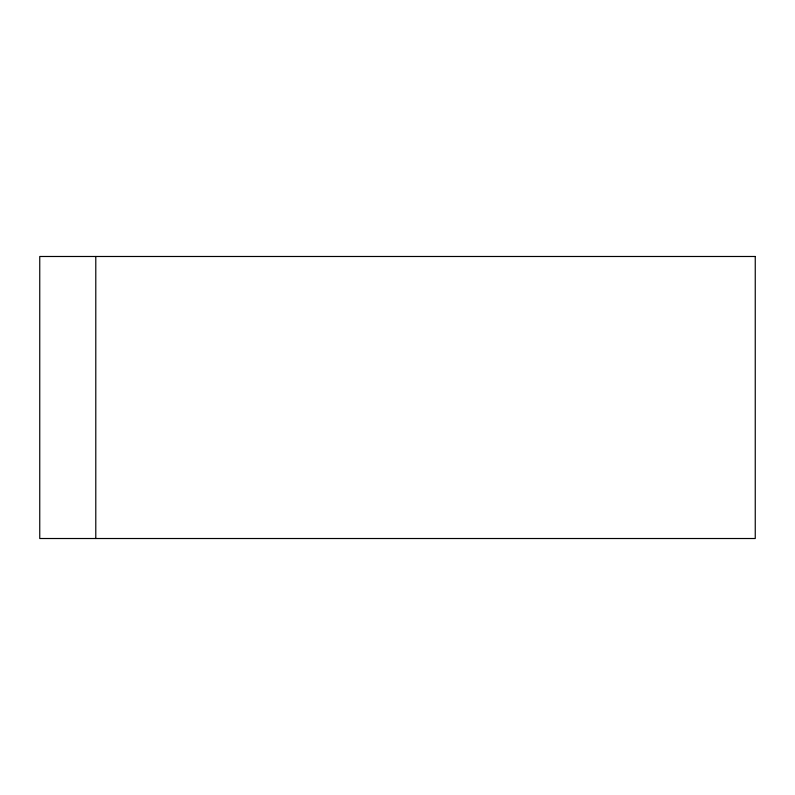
<?xml version="1.0" encoding="UTF-8"?>
<svg xmlns="http://www.w3.org/2000/svg" width="795" height="795" viewBox="0 0 795 795"><rect width="100%" height="100%" fill="white"/><g stroke="black" fill="none" stroke-linecap="round" stroke-linejoin="round"><path stroke-width="1.19" d="M95.788 256.487L95.788 538.513M755.25 256.487L39.75 256.487L39.75 538.513L755.25 538.513L755.25 256.487"/></g></svg>
